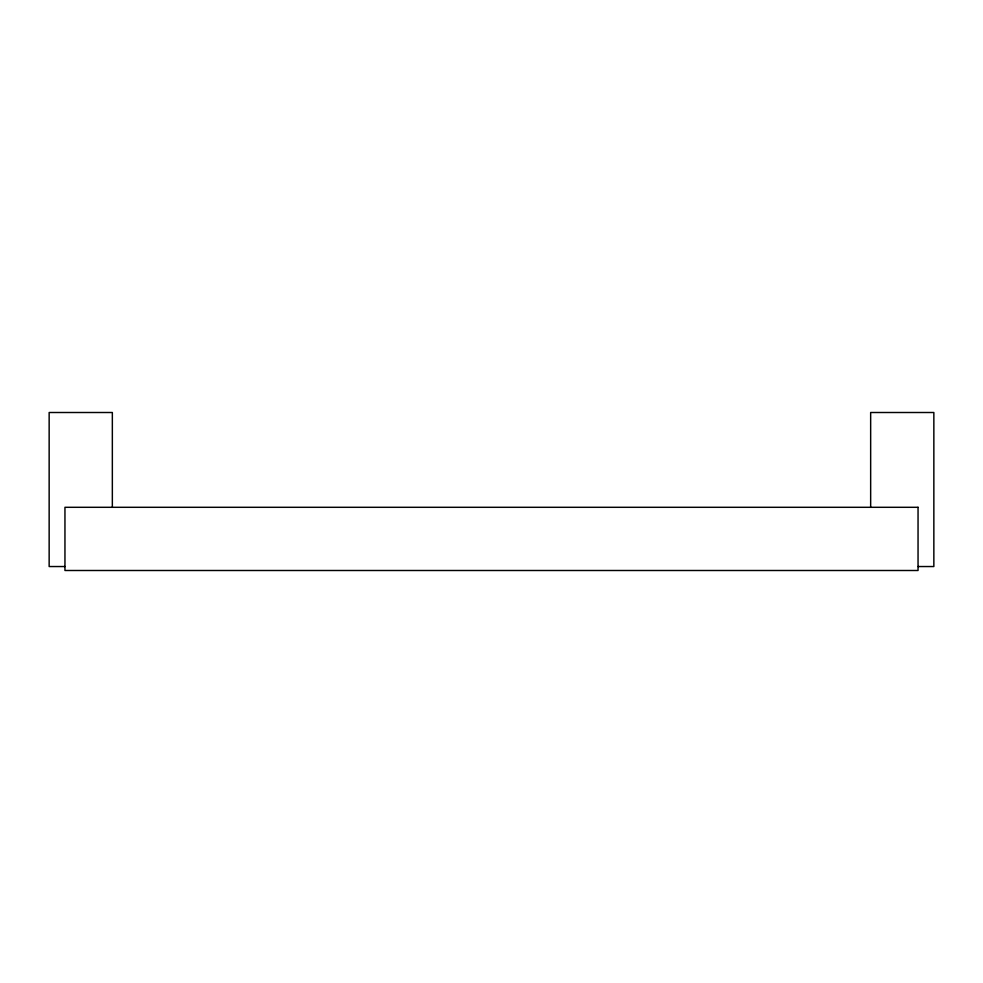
<?xml version="1.0" encoding="UTF-8"?>
<svg xmlns="http://www.w3.org/2000/svg" width="983" height="983" viewBox="0 0 983 983"><rect width="100%" height="100%" fill="white"/><g stroke="black" fill="none" stroke-linecap="round" stroke-linejoin="round"><path stroke-width="1.47" d="M64.952 566.54L49.15 566.54L49.15 412.504L112.345 412.504L112.345 507.302M918.048 566.54L933.85 566.54L933.85 412.504L870.655 412.504L870.655 507.302M918.048 507.302L64.952 507.302L64.952 570.496L918.048 570.496L918.048 507.302"/></g></svg>
